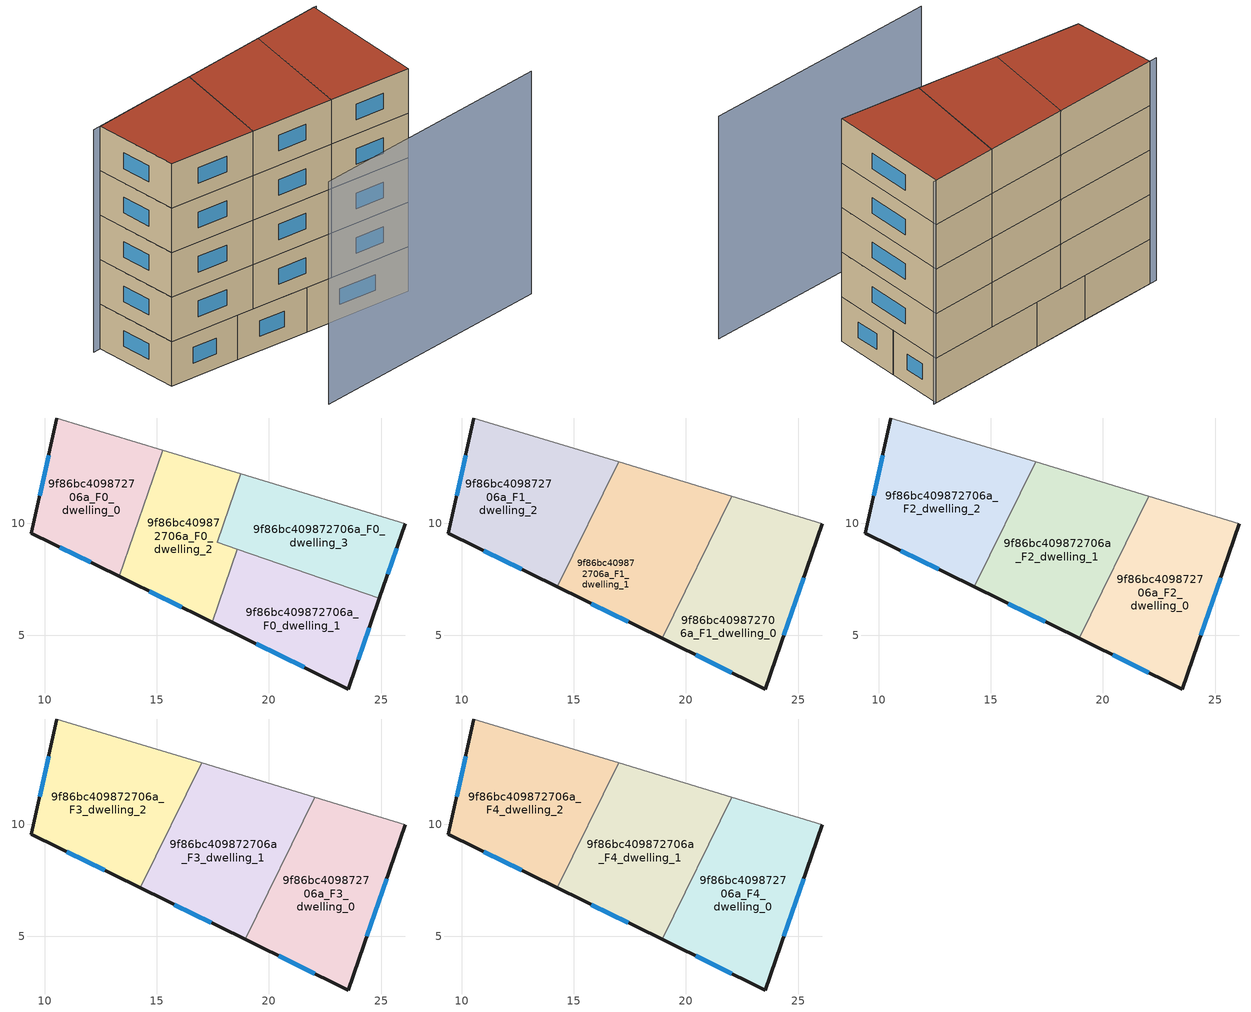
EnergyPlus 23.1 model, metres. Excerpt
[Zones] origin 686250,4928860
9f86bc409872706a_F0_dwelling_0
 floor ground (EU_floor_Construction): 15.27,13.25 13.33,7.62 9.41,9.55 10.55,14.69 z0
 wall outside (EU_wall_Construction): 10.55,14.69 9.41,9.55 13.33,7.62 z0:3
 wall adiabatic (EU_wall_Construction): 15.27,13.25 10.55,14.69 z0:3
 wall to 9f86bc409872706a_F0_dwelling_2 (EU_wall_Construction): 13.33,7.62 15.27,13.25 z0:3
 window (EU_Window_Construction): 10.68,8.92 12.05,8.25 / 10.18,13.02 9.78,11.22 z0.98:2.02
9f86bc409872706a_F0_dwelling_1
 floor ground (EU_floor_Construction): 24.93,6.64 23.54,2.61 17.46,5.59 18.58,8.83 z0
 wall outside (EU_wall_Construction): 17.46,5.59 23.54,2.61 24.93,6.64 z0:3
 wall to 9f86bc409872706a_F0_dwelling_2 (EU_wall_Construction): 18.58,8.83 17.46,5.59 z0:3
 wall to 9f86bc409872706a_F0_dwelling_3 (EU_wall_Construction): 24.93,6.64 18.58,8.83 z0:3
 window (EU_Window_Construction): 19.44,4.62 21.56,3.58 / 23.99,3.92 24.47,5.33 z0.98:2.02
9f86bc409872706a_F0_dwelling_2
 floor ground (EU_floor_Construction): 18.74,12.2 17.69,9.14 18.58,8.83 17.46,5.59 13.33,7.62 15.27,13.25 z0
 wall outside (EU_wall_Construction): 13.33,7.62 17.46,5.59 z0:3
 wall adiabatic (EU_wall_Construction): 18.74,12.2 15.27,13.25 z0:3
 wall to 9f86bc409872706a_F0_dwelling_3 (EU_wall_Construction): 18.58,8.83 17.69,9.14 18.74,12.2 z0:3
 window (EU_Window_Construction): 14.67,6.96 16.12,6.25 z0.98:2.02
9f86bc409872706a_F0_dwelling_3
 floor ground (EU_floor_Construction): 26.07,9.97 24.93,6.64 17.69,9.14 18.74,12.2 z0
 wall outside (EU_wall_Construction): 24.93,6.64 26.07,9.97 z0:3
 wall adiabatic (EU_wall_Construction): 26.07,9.97 18.74,12.2 z0:3
 window (EU_Window_Construction): 25.3,7.72 25.7,8.89 z0.98:2.02
9f86bc409872706a_F1_dwelling_0
 floor to 9f86bc409872706a_F0_dwelling_1 (EU_floor_Construction): 24.93,6.64 23.54,2.61 18.94,4.87 20.55,8.15 z3
 floor to 9f86bc409872706a_F0_dwelling_3 (EU_floor_Construction): 26.07,9.97 24.93,6.64 20.55,8.15 22.04,11.19 z3
 wall outside (EU_wall_Construction): 18.94,4.87 23.54,2.61 26.07,9.97 z3:6
 wall to 9f86bc409872706a_F1_dwelling_1 (EU_wall_Construction): 22.04,11.19 18.94,4.87 z3:6
 wall adiabatic (EU_wall_Construction): 26.07,9.97 22.04,11.19 z3:6
 window (EU_Window_Construction): 20.43,4.13 22.04,3.34 / 24.36,5 25.25,7.57 z3.98:5.02
9f86bc409872706a_F1_dwelling_1
 floor to 9f86bc409872706a_F0_dwelling_2 (EU_floor_Construction): 18.74,12.2 17.69,9.14 18.58,8.83 17.46,5.59 14.27,7.16 16.99,12.73 z3
 floor to 9f86bc409872706a_F0_dwelling_1 (EU_floor_Construction): 20.55,8.15 18.94,4.87 17.46,5.59 18.58,8.83 z3
 floor to 9f86bc409872706a_F0_dwelling_3 (EU_floor_Construction): 22.04,11.19 20.55,8.15 17.69,9.14 18.74,12.2 z3
 wall outside (EU_wall_Construction): 14.27,7.16 18.94,4.87 z3:6
 wall to 9f86bc409872706a_F1_dwelling_2 (EU_wall_Construction): 16.99,12.73 14.27,7.16 z3:6
 wall adiabatic (EU_wall_Construction): 22.04,11.19 16.99,12.73 z3:6
 window (EU_Window_Construction): 15.78,6.42 17.42,5.61 z3.98:5.02
9f86bc409872706a_F1_dwelling_2
 floor to 9f86bc409872706a_F0_dwelling_0 (EU_floor_Construction): 15.27,13.25 13.33,7.62 9.41,9.55 10.55,14.69 z3
 floor to 9f86bc409872706a_F0_dwelling_2 (EU_floor_Construction): 16.99,12.73 14.27,7.16 13.33,7.62 15.27,13.25 z3
 wall outside (EU_wall_Construction): 10.55,14.69 9.41,9.55 14.27,7.16 z3:6
 wall adiabatic (EU_wall_Construction): 16.99,12.73 10.55,14.69 z3:6
 window (EU_Window_Construction): 10.99,8.77 12.69,7.94 / 10.18,13.02 9.78,11.22 z3.98:5.02
9f86bc409872706a_F2_dwelling_0
 floor to 9f86bc409872706a_F1_dwelling_0 (EU_floor_Construction): 26.07,9.97 23.54,2.61 18.94,4.87 22.04,11.19 z6
 wall outside (EU_wall_Construction): 18.94,4.87 23.54,2.61 26.07,9.97 z6:9
 wall to 9f86bc409872706a_F2_dwelling_1 (EU_wall_Construction): 22.04,11.19 18.94,4.87 z6:9
 wall adiabatic (EU_wall_Construction): 26.07,9.97 22.04,11.19 z6:9
 window (EU_Window_Construction): 20.43,4.13 22.04,3.34 / 24.36,5 25.25,7.57 z6.98:8.02
9f86bc409872706a_F2_dwelling_1
 floor to 9f86bc409872706a_F1_dwelling_1 (EU_floor_Construction): 22.04,11.19 18.94,4.87 14.27,7.16 16.99,12.73 z6
 wall outside (EU_wall_Construction): 14.27,7.16 18.94,4.87 z6:9
 wall to 9f86bc409872706a_F2_dwelling_2 (EU_wall_Construction): 16.99,12.73 14.27,7.16 z6:9
 wall adiabatic (EU_wall_Construction): 22.04,11.19 16.99,12.73 z6:9
 window (EU_Window_Construction): 15.78,6.42 17.42,5.61 z6.98:8.02
9f86bc409872706a_F2_dwelling_2
 floor to 9f86bc409872706a_F1_dwelling_2 (EU_floor_Construction): 16.99,12.73 14.27,7.16 9.41,9.55 10.55,14.69 z6
 wall outside (EU_wall_Construction): 10.55,14.69 9.41,9.55 14.27,7.16 z6:9
 wall adiabatic (EU_wall_Construction): 16.99,12.73 10.55,14.69 z6:9
 window (EU_Window_Construction): 10.99,8.77 12.69,7.94 / 10.18,13.02 9.78,11.22 z6.98:8.02
9f86bc409872706a_F3_dwelling_0
 floor to 9f86bc409872706a_F2_dwelling_0 (EU_floor_Construction): 26.07,9.97 23.54,2.61 18.94,4.87 22.04,11.19 z9
 wall outside (EU_wall_Construction): 18.94,4.87 23.54,2.61 26.07,9.97 z9:12
 wall to 9f86bc409872706a_F3_dwelling_1 (EU_wall_Construction): 22.04,11.19 18.94,4.87 z9:12
 wall adiabatic (EU_wall_Construction): 26.07,9.97 22.04,11.19 z9:12
 window (EU_Window_Construction): 20.43,4.13 22.04,3.34 / 24.36,5 25.25,7.57 z9.98:11.02
9f86bc409872706a_F3_dwelling_1
 floor to 9f86bc409872706a_F2_dwelling_1 (EU_floor_Construction): 22.04,11.19 18.94,4.87 14.27,7.16 16.99,12.73 z9
 wall outside (EU_wall_Construction): 14.27,7.16 18.94,4.87 z9:12
 wall to 9f86bc409872706a_F3_dwelling_2 (EU_wall_Construction): 16.99,12.73 14.27,7.16 z9:12
 wall adiabatic (EU_wall_Construction): 22.04,11.19 16.99,12.73 z9:12
 window (EU_Window_Construction): 15.78,6.42 17.42,5.61 z9.98:11.02
9f86bc409872706a_F3_dwelling_2
 floor to 9f86bc409872706a_F2_dwelling_2 (EU_floor_Construction): 16.99,12.73 14.27,7.16 9.41,9.55 10.55,14.69 z9
 wall outside (EU_wall_Construction): 10.55,14.69 9.41,9.55 14.27,7.16 z9:12
 wall adiabatic (EU_wall_Construction): 16.99,12.73 10.55,14.69 z9:12
 window (EU_Window_Construction): 10.99,8.77 12.69,7.94 / 10.18,13.02 9.78,11.22 z9.98:11.02
9f86bc409872706a_F4_dwelling_0
 floor to 9f86bc409872706a_F3_dwelling_0 (EU_floor_Construction): 26.07,9.97 23.54,2.61 18.94,4.87 22.04,11.19 z12
 wall outside (EU_wall_Construction): 18.94,4.87 23.54,2.61 26.07,9.97 z12:15
 wall to 9f86bc409872706a_F4_dwelling_1 (EU_wall_Construction): 22.04,11.19 18.94,4.87 z12:15
 wall adiabatic (EU_wall_Construction): 26.07,9.97 22.04,11.19 z12:15
 window (EU_Window_Construction): 20.43,4.13 22.04,3.34 / 24.36,5 25.25,7.57 z12.98:14.02
 roof outside (EU_roof_Construction): 23.54,2.61 26.07,9.97 22.04,11.19 18.94,4.87 z15
9f86bc409872706a_F4_dwelling_1
 floor to 9f86bc409872706a_F3_dwelling_1 (EU_floor_Construction): 22.04,11.19 18.94,4.87 14.27,7.16 16.99,12.73 z12
 wall outside (EU_wall_Construction): 14.27,7.16 18.94,4.87 z12:15
 wall to 9f86bc409872706a_F4_dwelling_2 (EU_wall_Construction): 16.99,12.73 14.27,7.16 z12:15
 wall adiabatic (EU_wall_Construction): 22.04,11.19 16.99,12.73 z12:15
 window (EU_Window_Construction): 15.78,6.42 17.42,5.61 z12.98:14.02
 roof outside (EU_roof_Construction): 18.94,4.87 22.04,11.19 16.99,12.73 14.27,7.16 z15
9f86bc409872706a_F4_dwelling_2
 floor to 9f86bc409872706a_F3_dwelling_2 (EU_floor_Construction): 16.99,12.73 14.27,7.16 9.41,9.55 10.55,14.69 z12
 wall outside (EU_wall_Construction): 10.55,14.69 9.41,9.55 14.27,7.16 z12:15
 wall adiabatic (EU_wall_Construction): 16.99,12.73 10.55,14.69 z12:15
 window (EU_Window_Construction): 10.99,8.77 12.69,7.94 / 10.18,13.02 9.78,11.22 z12.98:14.02
 roof outside (EU_roof_Construction): 14.27,7.16 16.99,12.73 10.55,14.69 9.41,9.55 z15
shading: 12.16,1.21 26.63,-3.38 / 26.22,9.92 10.08,14.83 z0:15
[Building]
EU S2 Campaign: North Axis=0; Terrain=City; Solar Distribution=FullExterior
[Site:Location]
Bologna: Latitude=44.5; Longitude=11.25; Time Zone=1; Elevation=37
[SizingPeriod:WeatherFileDays]
AnnualSizingPeriod: Begin Month=1; Begin Day of Month=1; End Month=12; End Day of Month=31; Day of Week for Start Day=Monday; Use Weather File Daylight Saving Period=No; Use Weather File Rain and Snow Indicators=No
[MATERIAL]
EU_InternalMass_Material: Roughness=MediumRough; Thickness=0.1; Conductivity=1; Density=1800; Specific Heat=900; Thermal Absorptance=0.9; Solar Absorptance=0.7; Visible Absorptance=0.7
[MATERIAL:NOMASS] Roughness=MediumRough; Thermal Absorptance=0.9; Solar Absorptance=0.7; Visible Absorptance=0.7
Name | Thermal Resistance
EU_wall_NoMass | 0.905828
EU_roof_NoMass | 0.37593
EU_floor_NoMass | 0.67114
[WINDOWMATERIAL:SIMPLEGLAZINGSYSTEM]
EU_Window_SimpleGlazing: UFactor=4.52486; Solar Heat Gain Coefficient=0.85; Visible Transmittance=0.85
[CONSTRUCTION]
EU_wall_Construction: EU_wall_NoMass
EU_roof_Construction: EU_roof_NoMass
EU_floor_Construction: EU_floor_NoMass
EU_InternalMass_Construction: EU_InternalMass_Material
EU_Window_Construction: EU_Window_SimpleGlazing
[ZONE] Type=1; Multiplier=1; Ceiling Height=autocalculate; Floor Area=autocalculate; Part of Total Floor Area=Yes
Name | Volume
9f86bc409872706a_F0_dwelling_0 | 77.51
9f86bc409872706a_F1_dwelling_0; 9f86bc409872706a_F2_dwelling_0; 9f86bc409872706a_F3_dwelling_0; 9f86bc409872706a_F4_dwelling_0; 9f86bc409872706a_F1_dwelling_1; 9f86bc409872706a_F2_dwelling_1; 9f86bc409872706a_F3_dwelling_1; 9f86bc409872706a_F4_dwelling_1 | 103.354
9f86bc409872706a_F0_dwelling_1 | 77.5056
9f86bc409872706a_F0_dwelling_2 | 77.5093
9f86bc409872706a_F1_dwelling_2; 9f86bc409872706a_F2_dwelling_2; 9f86bc409872706a_F3_dwelling_2; 9f86bc409872706a_F4_dwelling_2 | 103.358
9f86bc409872706a_F0_dwelling_3 | 77.5188
[INTERNALMASS] Construction=EU_InternalMass_Construction
Name | Zone or ZoneList | Surface Area
9f86bc409872706a_F0_dwelling_0_EU_InternalMass | 9f86bc409872706a_F0_dwelling_0 | 25.8362
9f86bc409872706a_F0_dwelling_1_EU_InternalMass | 9f86bc409872706a_F0_dwelling_1 | 25.8349
9f86bc409872706a_F0_dwelling_2_EU_InternalMass | 9f86bc409872706a_F0_dwelling_2 | 25.8365
9f86bc409872706a_F0_dwelling_3_EU_InternalMass | 9f86bc409872706a_F0_dwelling_3 | 25.8394
9f86bc409872706a_F1_dwelling_0_EU_InternalMass | 9f86bc409872706a_F1_dwelling_0 | 34.4513
9f86bc409872706a_F1_dwelling_1_EU_InternalMass | 9f86bc409872706a_F1_dwelling_1 | 34.4512
9f86bc409872706a_F1_dwelling_2_EU_InternalMass | 9f86bc409872706a_F1_dwelling_2 | 34.4524
9f86bc409872706a_F2_dwelling_0_EU_InternalMass | 9f86bc409872706a_F2_dwelling_0 | 34.4513
9f86bc409872706a_F2_dwelling_1_EU_InternalMass | 9f86bc409872706a_F2_dwelling_1 | 34.4512
9f86bc409872706a_F2_dwelling_2_EU_InternalMass | 9f86bc409872706a_F2_dwelling_2 | 34.4524
9f86bc409872706a_F3_dwelling_0_EU_InternalMass | 9f86bc409872706a_F3_dwelling_0 | 34.4513
9f86bc409872706a_F3_dwelling_1_EU_InternalMass | 9f86bc409872706a_F3_dwelling_1 | 34.4512
9f86bc409872706a_F3_dwelling_2_EU_InternalMass | 9f86bc409872706a_F3_dwelling_2 | 34.4524
9f86bc409872706a_F4_dwelling_0_EU_InternalMass | 9f86bc409872706a_F4_dwelling_0 | 34.4513
9f86bc409872706a_F4_dwelling_1_EU_InternalMass | 9f86bc409872706a_F4_dwelling_1 | 34.4512
9f86bc409872706a_F4_dwelling_2_EU_InternalMass | 9f86bc409872706a_F4_dwelling_2 | 34.4524
[OTHEREQUIPMENT] Fuel Type=Electricity; Design Level Calculation Method=Watts/Area; Power per Zone Floor Area=1; Fraction Latent=0; Fraction Radiant=0; Fraction Lost=0; Carbon Dioxide Generation Rate=0; EndUse Subcategory=EU_Step8_InternalGains
Name | Zone or ZoneList or Space or SpaceList | Schedule
EU_Step8_InternalGain_9f86bc409872706a_F0_dwelling_0_f000 | 9f86bc409872706a_F0_dwelling_0 | EU_Step8_GainSchedule_9f86bc409872706a_F0_dwelling_0_f000
EU_Step8_InternalGain_9f86bc409872706a_F0_dwelling_1_f000 | 9f86bc409872706a_F0_dwelling_1 | EU_Step8_GainSchedule_9f86bc409872706a_F0_dwelling_1_f000
EU_Step8_InternalGain_9f86bc409872706a_F0_dwelling_2_f000 | 9f86bc409872706a_F0_dwelling_2 | EU_Step8_GainSchedule_9f86bc409872706a_F0_dwelling_2_f000
EU_Step8_InternalGain_9f86bc409872706a_F0_dwelling_3_f000 | 9f86bc409872706a_F0_dwelling_3 | EU_Step8_GainSchedule_9f86bc409872706a_F0_dwelling_3_f000
EU_Step8_InternalGain_9f86bc409872706a_F1_dwelling_0_f000 | 9f86bc409872706a_F1_dwelling_0 | EU_Step8_GainSchedule_9f86bc409872706a_F1_dwelling_0_f000
EU_Step8_InternalGain_9f86bc409872706a_F1_dwelling_1_f000 | 9f86bc409872706a_F1_dwelling_1 | EU_Step8_GainSchedule_9f86bc409872706a_F1_dwelling_1_f000
EU_Step8_InternalGain_9f86bc409872706a_F1_dwelling_2_f000 | 9f86bc409872706a_F1_dwelling_2 | EU_Step8_GainSchedule_9f86bc409872706a_F1_dwelling_2_f000
EU_Step8_InternalGain_9f86bc409872706a_F2_dwelling_0_f000 | 9f86bc409872706a_F2_dwelling_0 | EU_Step8_GainSchedule_9f86bc409872706a_F2_dwelling_0_f000
EU_Step8_InternalGain_9f86bc409872706a_F2_dwelling_1_f000 | 9f86bc409872706a_F2_dwelling_1 | EU_Step8_GainSchedule_9f86bc409872706a_F2_dwelling_1_f000
EU_Step8_InternalGain_9f86bc409872706a_F2_dwelling_2_f000 | 9f86bc409872706a_F2_dwelling_2 | EU_Step8_GainSchedule_9f86bc409872706a_F2_dwelling_2_f000
EU_Step8_InternalGain_9f86bc409872706a_F3_dwelling_0_f000 | 9f86bc409872706a_F3_dwelling_0 | EU_Step8_GainSchedule_9f86bc409872706a_F3_dwelling_0_f000
EU_Step8_InternalGain_9f86bc409872706a_F3_dwelling_1_f000 | 9f86bc409872706a_F3_dwelling_1 | EU_Step8_GainSchedule_9f86bc409872706a_F3_dwelling_1_f000
EU_Step8_InternalGain_9f86bc409872706a_F3_dwelling_2_f000 | 9f86bc409872706a_F3_dwelling_2 | EU_Step8_GainSchedule_9f86bc409872706a_F3_dwelling_2_f000
EU_Step8_InternalGain_9f86bc409872706a_F4_dwelling_0_f000 | 9f86bc409872706a_F4_dwelling_0 | EU_Step8_GainSchedule_9f86bc409872706a_F4_dwelling_0_f000
EU_Step8_InternalGain_9f86bc409872706a_F4_dwelling_1_f000 | 9f86bc409872706a_F4_dwelling_1 | EU_Step8_GainSchedule_9f86bc409872706a_F4_dwelling_1_f000
EU_Step8_InternalGain_9f86bc409872706a_F4_dwelling_2_f000 | 9f86bc409872706a_F4_dwelling_2 | EU_Step8_GainSchedule_9f86bc409872706a_F4_dwelling_2_f000
[ZONEVENTILATION:DESIGNFLOWRATE] Schedule=EU_AlwaysOn; Design Flow Rate Calculation Method=AirChanges/Hour; Air Changes per Hour=0.73129; Ventilation Type=Natural; Fan Pressure Rise=0; Fan Total Efficiency=1; Constant Term Coefficient=1; Temperature Term Coefficient=0; Velocity Term Coefficient=0; Velocity Squared Term Coefficient=0; Minimum Indoor Temperature=-100; Maximum Indoor Temperature=100; Delta Temperature=-100; Minimum Outdoor Temperature=-100; Maximum Outdoor Temperature=100; Maximum Wind Speed=40
Name | Zone or ZoneList or Space or SpaceList
EU_ConstantAir_9f86bc409872706a_F0_dwelling_0 | 9f86bc409872706a_F0_dwelling_0
EU_ConstantAir_9f86bc409872706a_F0_dwelling_1 | 9f86bc409872706a_F0_dwelling_1
EU_ConstantAir_9f86bc409872706a_F0_dwelling_2 | 9f86bc409872706a_F0_dwelling_2
EU_ConstantAir_9f86bc409872706a_F0_dwelling_3 | 9f86bc409872706a_F0_dwelling_3
EU_ConstantAir_9f86bc409872706a_F1_dwelling_0 | 9f86bc409872706a_F1_dwelling_0
EU_ConstantAir_9f86bc409872706a_F1_dwelling_1 | 9f86bc409872706a_F1_dwelling_1
EU_ConstantAir_9f86bc409872706a_F1_dwelling_2 | 9f86bc409872706a_F1_dwelling_2
EU_ConstantAir_9f86bc409872706a_F2_dwelling_0 | 9f86bc409872706a_F2_dwelling_0
EU_ConstantAir_9f86bc409872706a_F2_dwelling_1 | 9f86bc409872706a_F2_dwelling_1
EU_ConstantAir_9f86bc409872706a_F2_dwelling_2 | 9f86bc409872706a_F2_dwelling_2
EU_ConstantAir_9f86bc409872706a_F3_dwelling_0 | 9f86bc409872706a_F3_dwelling_0
EU_ConstantAir_9f86bc409872706a_F3_dwelling_1 | 9f86bc409872706a_F3_dwelling_1
EU_ConstantAir_9f86bc409872706a_F3_dwelling_2 | 9f86bc409872706a_F3_dwelling_2
EU_ConstantAir_9f86bc409872706a_F4_dwelling_0 | 9f86bc409872706a_F4_dwelling_0
EU_ConstantAir_9f86bc409872706a_F4_dwelling_1 | 9f86bc409872706a_F4_dwelling_1
EU_ConstantAir_9f86bc409872706a_F4_dwelling_2 | 9f86bc409872706a_F4_dwelling_2
[HVACTEMPLATE:THERMOSTAT] Constant Heating Setpoint=20; Constant Cooling Setpoint=50
EU_HeatOnly_9f86bc409872706a_F0_dwelling_0; EU_HeatOnly_9f86bc409872706a_F0_dwelling_1; EU_HeatOnly_9f86bc409872706a_F0_dwelling_2; EU_HeatOnly_9f86bc409872706a_F0_dwelling_3; EU_HeatOnly_9f86bc409872706a_F1_dwelling_0; EU_HeatOnly_9f86bc409872706a_F1_dwelling_1; EU_HeatOnly_9f86bc409872706a_F1_dwelling_2; EU_HeatOnly_9f86bc409872706a_F2_dwelling_0; EU_HeatOnly_9f86bc409872706a_F2_dwelling_1; EU_HeatOnly_9f86bc409872706a_F2_dwelling_2; EU_HeatOnly_9f86bc409872706a_F3_dwelling_0; EU_HeatOnly_9f86bc409872706a_F3_dwelling_1; EU_HeatOnly_9f86bc409872706a_F3_dwelling_2; EU_HeatOnly_9f86bc409872706a_F4_dwelling_0; EU_HeatOnly_9f86bc409872706a_F4_dwelling_1; EU_HeatOnly_9f86bc409872706a_F4_dwelling_2
[HVACTEMPLATE:ZONE:IDEALLOADSAIRSYSTEM] System Availability Schedule=EU_AlwaysOn; Maximum Heating Supply Air Temperature=50; Minimum Cooling Supply Air Temperature=13; Maximum Heating Supply Air Humidity Ratio=0.0156; Minimum Cooling Supply Air Humidity Ratio=0.0077; Heating Limit=NoLimit; Cooling Limit=NoLimit; Heating Availability Schedule=EU_AlwaysOn; Cooling Availability Schedule=EU_CoolingOff; Dehumidification Control Type=ConstantSensibleHeatRatio; Cooling Sensible Heat Ratio=0.7; Dehumidification Setpoint=60; Humidification Control Type=None; Humidification Setpoint=30; Outdoor Air Method=None; Outdoor Air Flow Rate per Person=0.00944; Outdoor Air Flow Rate per Zone Floor Area=0; Outdoor Air Flow Rate per Zone=0; Demand Controlled Ventilation Type=None; Outdoor Air Economizer Type=NoEconomizer; Heat Recovery Type=None; Sensible Heat Recovery Effectiveness=0.7; Latent Heat Recovery Effectiveness=0.65
Name | Template Thermostat
9f86bc409872706a_F0_dwelling_0 | EU_HeatOnly_9f86bc409872706a_F0_dwelling_0
9f86bc409872706a_F0_dwelling_1 | EU_HeatOnly_9f86bc409872706a_F0_dwelling_1
9f86bc409872706a_F0_dwelling_2 | EU_HeatOnly_9f86bc409872706a_F0_dwelling_2
9f86bc409872706a_F0_dwelling_3 | EU_HeatOnly_9f86bc409872706a_F0_dwelling_3
9f86bc409872706a_F1_dwelling_0 | EU_HeatOnly_9f86bc409872706a_F1_dwelling_0
9f86bc409872706a_F1_dwelling_1 | EU_HeatOnly_9f86bc409872706a_F1_dwelling_1
9f86bc409872706a_F1_dwelling_2 | EU_HeatOnly_9f86bc409872706a_F1_dwelling_2
9f86bc409872706a_F2_dwelling_0 | EU_HeatOnly_9f86bc409872706a_F2_dwelling_0
9f86bc409872706a_F2_dwelling_1 | EU_HeatOnly_9f86bc409872706a_F2_dwelling_1
9f86bc409872706a_F2_dwelling_2 | EU_HeatOnly_9f86bc409872706a_F2_dwelling_2
9f86bc409872706a_F3_dwelling_0 | EU_HeatOnly_9f86bc409872706a_F3_dwelling_0
9f86bc409872706a_F3_dwelling_1 | EU_HeatOnly_9f86bc409872706a_F3_dwelling_1
9f86bc409872706a_F3_dwelling_2 | EU_HeatOnly_9f86bc409872706a_F3_dwelling_2
9f86bc409872706a_F4_dwelling_0 | EU_HeatOnly_9f86bc409872706a_F4_dwelling_0
9f86bc409872706a_F4_dwelling_1 | EU_HeatOnly_9f86bc409872706a_F4_dwelling_1
9f86bc409872706a_F4_dwelling_2 | EU_HeatOnly_9f86bc409872706a_F4_dwelling_2
[SIZING:ZONE] Zone Cooling Design Supply Air Temperature Input Method=SupplyAirTemperature; Zone Cooling Design Supply Air Temperature=13; Zone Heating Design Supply Air Temperature Input Method=SupplyAirTemperature; Zone Heating Design Supply Air Temperature=50; Zone Cooling Design Supply Air Humidity Ratio=0.008; Zone Heating Design Supply Air Humidity Ratio=0.008; Cooling Design Air Flow Method=DesignDay; Cooling Design Air Flow Rate=0; Cooling Minimum Air Flow per Zone Floor Area=0.000762; Cooling Minimum Air Flow=0; Cooling Minimum Air Flow Fraction=0.2; Heating Design Air Flow Method=DesignDay; Heating Design Air Flow Rate=0; Heating Maximum Air Flow per Zone Floor Area=0.002032; Heating Maximum Air Flow=0.141576; Heating Maximum Air Flow Fraction=0.3; Account for Dedicated Outdoor Air System=No; Dedicated Outdoor Air System Control Strategy=NeutralSupplyAir; Dedicated Outdoor Air Low Setpoint Temperature for Design=autosize; Dedicated Outdoor Air High Setpoint Temperature for Design=autosize; Zone Load Sizing Method=Sensible Load Only No Latent Load; Zone Latent Cooling Design Supply Air Humidity Ratio Input Method=HumidityRatioDifference; Zone Cooling Design Supply Air Humidity Ratio Difference=0.005; Zone Latent Heating Design Supply Air Humidity Ratio Input Method=HumidityRatioDifference; Zone Humidification Design Supply Air Humidity Ratio Difference=0.005
9f86bc409872706a_F0_dwelling_0; 9f86bc409872706a_F0_dwelling_1; 9f86bc409872706a_F0_dwelling_2; 9f86bc409872706a_F0_dwelling_3; 9f86bc409872706a_F1_dwelling_0; 9f86bc409872706a_F1_dwelling_1; 9f86bc409872706a_F1_dwelling_2; 9f86bc409872706a_F2_dwelling_0; 9f86bc409872706a_F2_dwelling_1; 9f86bc409872706a_F2_dwelling_2; 9f86bc409872706a_F3_dwelling_0; 9f86bc409872706a_F3_dwelling_1; 9f86bc409872706a_F3_dwelling_2; 9f86bc409872706a_F4_dwelling_0; 9f86bc409872706a_F4_dwelling_1; 9f86bc409872706a_F4_dwelling_2
[SCHEDULE:CONSTANT]
Name | Hourly Value
EU_AlwaysOn | 1
EU_CoolingOff | 0
[SCHEDULE:FILE] Column Number=1; Rows to Skip at Top=0; Number of Hours of Data=8760; Column Separator=Comma; Interpolate to Timestep=No; Minutes per Item=60; Adjust Schedule for Daylight Savings=Yes
Name | File
EU_Step8_GainSchedule_9f86bc409872706a_F0_dwelling_0_f000 | ../../schedules/9f86bc409872706a/9f86bc409872706a_F0_dwelling_0_f000_gain.csv
EU_Step8_GainSchedule_9f86bc409872706a_F0_dwelling_1_f000 | ../../schedules/9f86bc409872706a/9f86bc409872706a_F0_dwelling_1_f000_gain.csv
EU_Step8_GainSchedule_9f86bc409872706a_F0_dwelling_2_f000 | ../../schedules/9f86bc409872706a/9f86bc409872706a_F0_dwelling_2_f000_gain.csv
EU_Step8_GainSchedule_9f86bc409872706a_F0_dwelling_3_f000 | ../../schedules/9f86bc409872706a/9f86bc409872706a_F0_dwelling_3_f000_gain.csv
EU_Step8_GainSchedule_9f86bc409872706a_F1_dwelling_0_f000 | ../../schedules/9f86bc409872706a/9f86bc409872706a_F1_dwelling_0_f000_gain.csv
EU_Step8_GainSchedule_9f86bc409872706a_F1_dwelling_1_f000 | ../../schedules/9f86bc409872706a/9f86bc409872706a_F1_dwelling_1_f000_gain.csv
EU_Step8_GainSchedule_9f86bc409872706a_F1_dwelling_2_f000 | ../../schedules/9f86bc409872706a/9f86bc409872706a_F1_dwelling_2_f000_gain.csv
EU_Step8_GainSchedule_9f86bc409872706a_F2_dwelling_0_f000 | ../../schedules/9f86bc409872706a/9f86bc409872706a_F2_dwelling_0_f000_gain.csv
EU_Step8_GainSchedule_9f86bc409872706a_F2_dwelling_1_f000 | ../../schedules/9f86bc409872706a/9f86bc409872706a_F2_dwelling_1_f000_gain.csv
EU_Step8_GainSchedule_9f86bc409872706a_F2_dwelling_2_f000 | ../../schedules/9f86bc409872706a/9f86bc409872706a_F2_dwelling_2_f000_gain.csv
EU_Step8_GainSchedule_9f86bc409872706a_F3_dwelling_0_f000 | ../../schedules/9f86bc409872706a/9f86bc409872706a_F3_dwelling_0_f000_gain.csv
EU_Step8_GainSchedule_9f86bc409872706a_F3_dwelling_1_f000 | ../../schedules/9f86bc409872706a/9f86bc409872706a_F3_dwelling_1_f000_gain.csv
EU_Step8_GainSchedule_9f86bc409872706a_F3_dwelling_2_f000 | ../../schedules/9f86bc409872706a/9f86bc409872706a_F3_dwelling_2_f000_gain.csv
EU_Step8_GainSchedule_9f86bc409872706a_F4_dwelling_0_f000 | ../../schedules/9f86bc409872706a/9f86bc409872706a_F4_dwelling_0_f000_gain.csv
EU_Step8_GainSchedule_9f86bc409872706a_F4_dwelling_1_f000 | ../../schedules/9f86bc409872706a/9f86bc409872706a_F4_dwelling_1_f000_gain.csv
EU_Step8_GainSchedule_9f86bc409872706a_F4_dwelling_2_f000 | ../../schedules/9f86bc409872706a/9f86bc409872706a_F4_dwelling_2_f000_gain.csv
